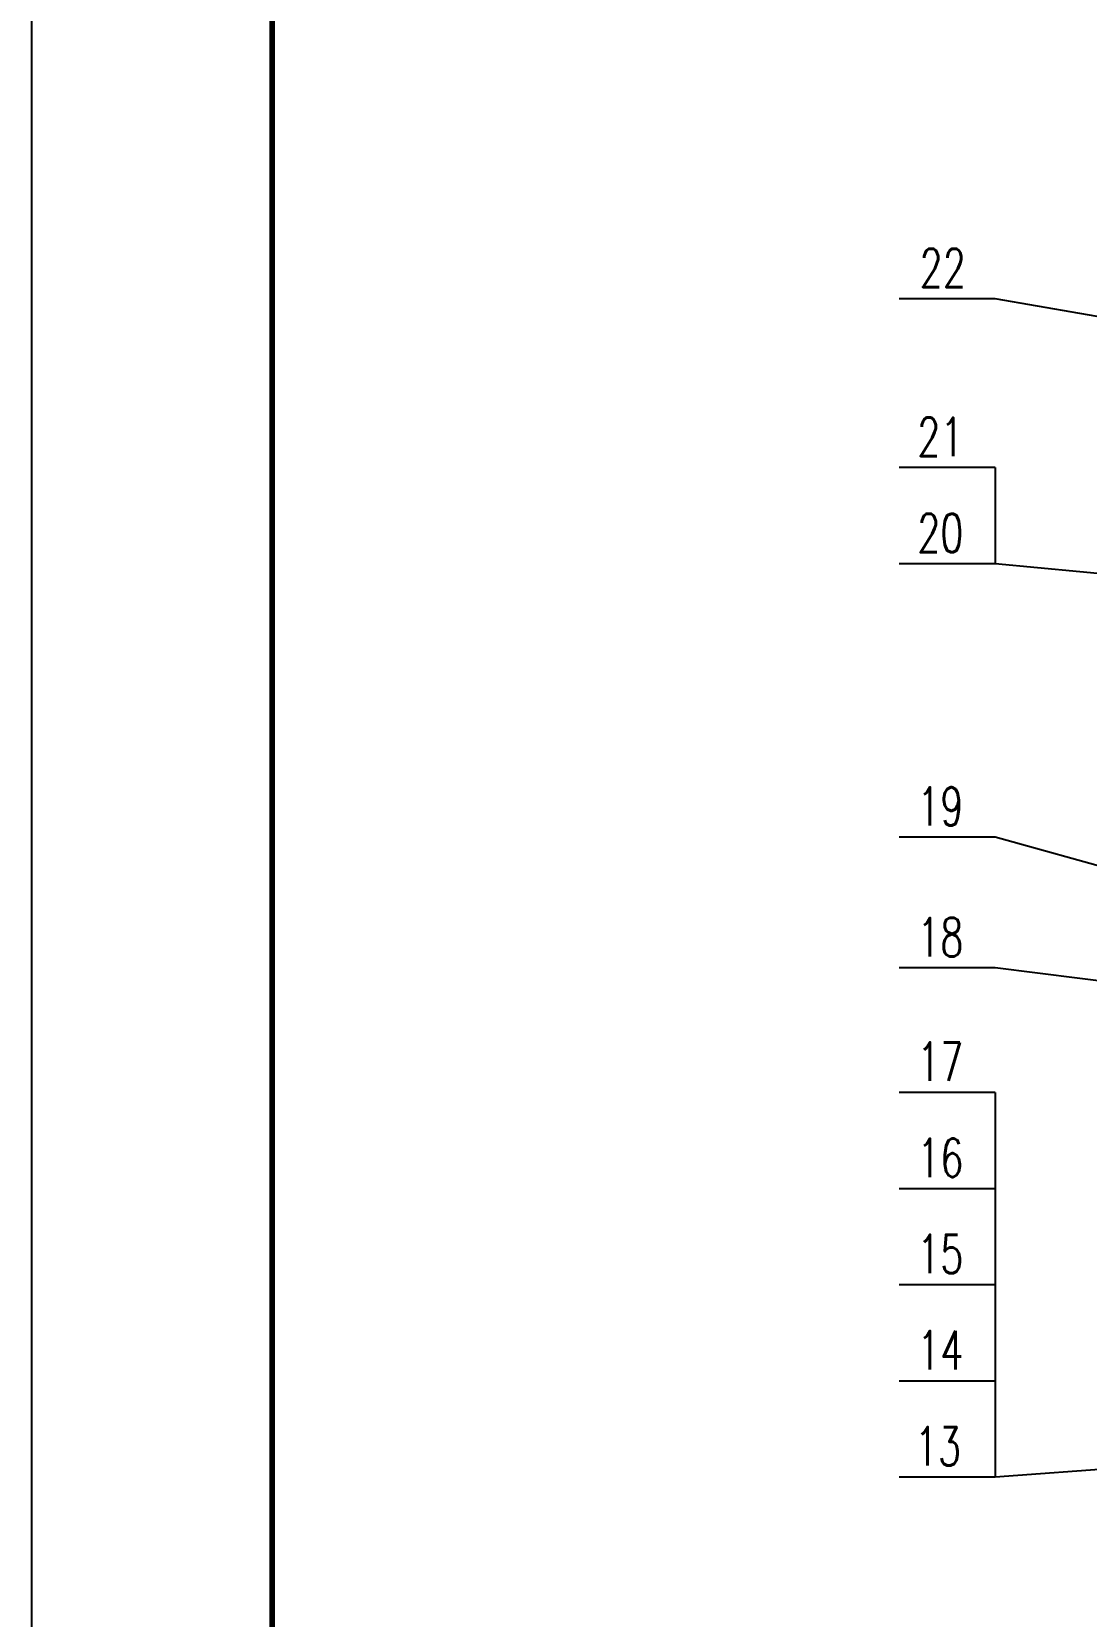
# Model space of a CAD drawing. Header units: millimetres. Extents: x 2180 to 3021, y -3886 to -2681.
# Drawn here: x 2179.9 to 2289.5, y -3378.4 to -3213.6 of the extents above; entities that cross this region are included whole.
import ezdxf

# ---------------------------------------------------------------- set-up
doc = ezdxf.new("R2010")
doc.units = ezdxf.units.MM
doc.header["$LTSCALE"] = 10
doc.header["$MEASUREMENT"] = 0
doc.layers.add('2', color=2, linetype='CONTINUOUS')
doc.layers.add('6', color=2, linetype='CONTINUOUS')
doc.styles.add('H5', font='romans', dxfattribs={"width": 0.8, "bigfont": 'HZ5.SHX'})

msp = doc.modelspace()

# ---------------------------------------------------------------- linework, layer by layer
at = {"layer": '2'}
for p, q in [((2179.8700341, -3878.4048794), (2179.8700341, -2689.4048794)), ((2355.9649342, -3254.575202), (2280.0755863, -3241.4101612)), ((2280.0755863, -3258.9752544), (2280.0755863, -3268.9752544)), ((2371.0479761, -3277.5217795), (2280.0755863, -3268.9752544)), ((2353.832616, -3317.849644), (2280.0755863, -3297.4155247)), ((2347.1611278, -3319.3532667), (2280.0755863, -3311.0102925)), ((2280.0755863, -3323.9681701), (2280.0755863, -3363.9681701)), ((2335.831318, -3359.9124681), (2280.0755863, -3363.9681701))]:
    msp.add_line(p, q, dxfattribs=at)
at = {"layer": '2', "color": 1, "const_width": 0.6}
msp.add_lwpolyline([(2204.8700341, -3868.4048794), (2204.8700341, -2699.4048794)], dxfattribs=at)
at = {"layer": '6'}
for p, q in [((2280.0755863, -3241.4101612), (2270.0755863, -3241.4101612)), ((2280.0755863, -3258.9752544), (2270.0755863, -3258.9752544)), ((2280.0755863, -3268.9752544), (2270.0755863, -3268.9752544)), ((2280.0755863, -3297.4155247), (2270.0755863, -3297.4155247)), ((2280.0755863, -3311.0102925), (2270.0755863, -3311.0102925)), ((2280.0755863, -3323.9681701), (2270.0755863, -3323.9681701)), ((2280.0755863, -3333.9681701), (2270.0755863, -3333.9681701)), ((2280.0755863, -3343.9681701), (2270.0755863, -3343.9681701)), ((2280.0755863, -3353.9681701), (2270.0755863, -3353.9681701)), ((2280.0755863, -3363.9681701), (2270.0755863, -3363.9681701))]:
    msp.add_line(p, q, dxfattribs=at)

# ---------------------------------------------------------------- texts
at = {"layer": '2', "style": 'H5', "width": 0.7}
for s, p in [('22', (2272.2114622, -3240.2043551)), ('21', (2271.9595159, -3257.7694484)), ('20', (2271.9595159, -3267.7694484)), ('19', (2271.9595159, -3296.2097187)), ('18', (2271.9595159, -3309.8044864)), ('17', (2271.9595159, -3322.7623641)), ('16', (2271.9595159, -3332.7623641)), ('15', (2271.9595159, -3342.7623641)), ('14', (2271.9595159, -3352.7623641)), ('13', (2271.7075731, -3362.7623641))]:
    msp.add_text(s, height=4, dxfattribs=at).set_placement(p)

doc.saveas('drawing.dxf')
